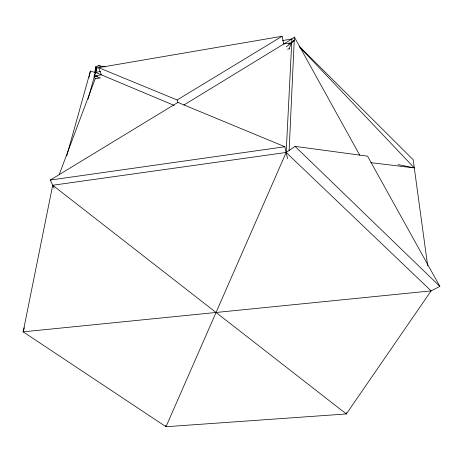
<?xml version="1.0" encoding="UTF-8"?>
<svg xmlns="http://www.w3.org/2000/svg" width="463" height="463" viewBox="0 0 463 463"><rect width="100%" height="100%" fill="white"/><g stroke="black" fill="none" stroke-linecap="round" stroke-linejoin="round"><path stroke-width="0.69" d="M289.138 150.44L294.387 37.092L291.916 38.996L183.886 105.049M24.313 327.671L23.15 331.838L431.099 290.891L439.85 286.406L367.553 156.158L295.081 146.383L286.175 152.46L52.713 185.252L23.15 331.838L165.986 426.73L286.175 152.46L291.916 38.996L282.667 40.565M96.397 71.319L96.709 67.882L96.038 66.273L94.608 72.76M66.713 156.019L90.401 71.076L95.436 72.587L96.038 66.273M89.029 77.431L90.401 71.076M346.723 412.562L346.336 413.957L165.986 426.73L165.36 425.428M88.063 99.024L95.494 72.378L100.477 71.528M23.15 331.838L23.862 329.801M59.177 174.719L95.181 78.826L94.105 76.042L98.075 65.572L105.165 66.863M289.086 48.789L291.227 43.418M291.765 42.075L294.248 40.171M286.25 46.844L294.219 40.738M54.107 188.221L50.276 180.055L177.896 102.427L284.861 146.736L287.575 158.543M95.181 78.826L100.448 77.94L94.105 76.042L101.322 74.827L98.607 67.667L177.115 99.979L282.112 36.27L283.738 43.997L291.736 42.642L288.408 44.06M290.614 39.598L291.916 38.996M98.607 67.667L282.112 36.27M287.575 49.165L289.56 48.829M50.276 180.055L284.861 146.736M94.105 76.042L97.693 76.302M370.886 162.669L414.298 167.907L299.879 47.376M398.041 164.585L412.18 167.473M98.075 65.572L100.83 66.4M95.494 72.378L174.267 105.46M52.713 185.252L346.336 413.957L431.099 290.891L286.175 152.46M295.081 146.383L439.85 286.406M299.081 46.126L413.187 159.747L427.685 265.884M294.387 37.092L359.728 155.169M177.115 99.979L177.896 102.427"/></g></svg>
